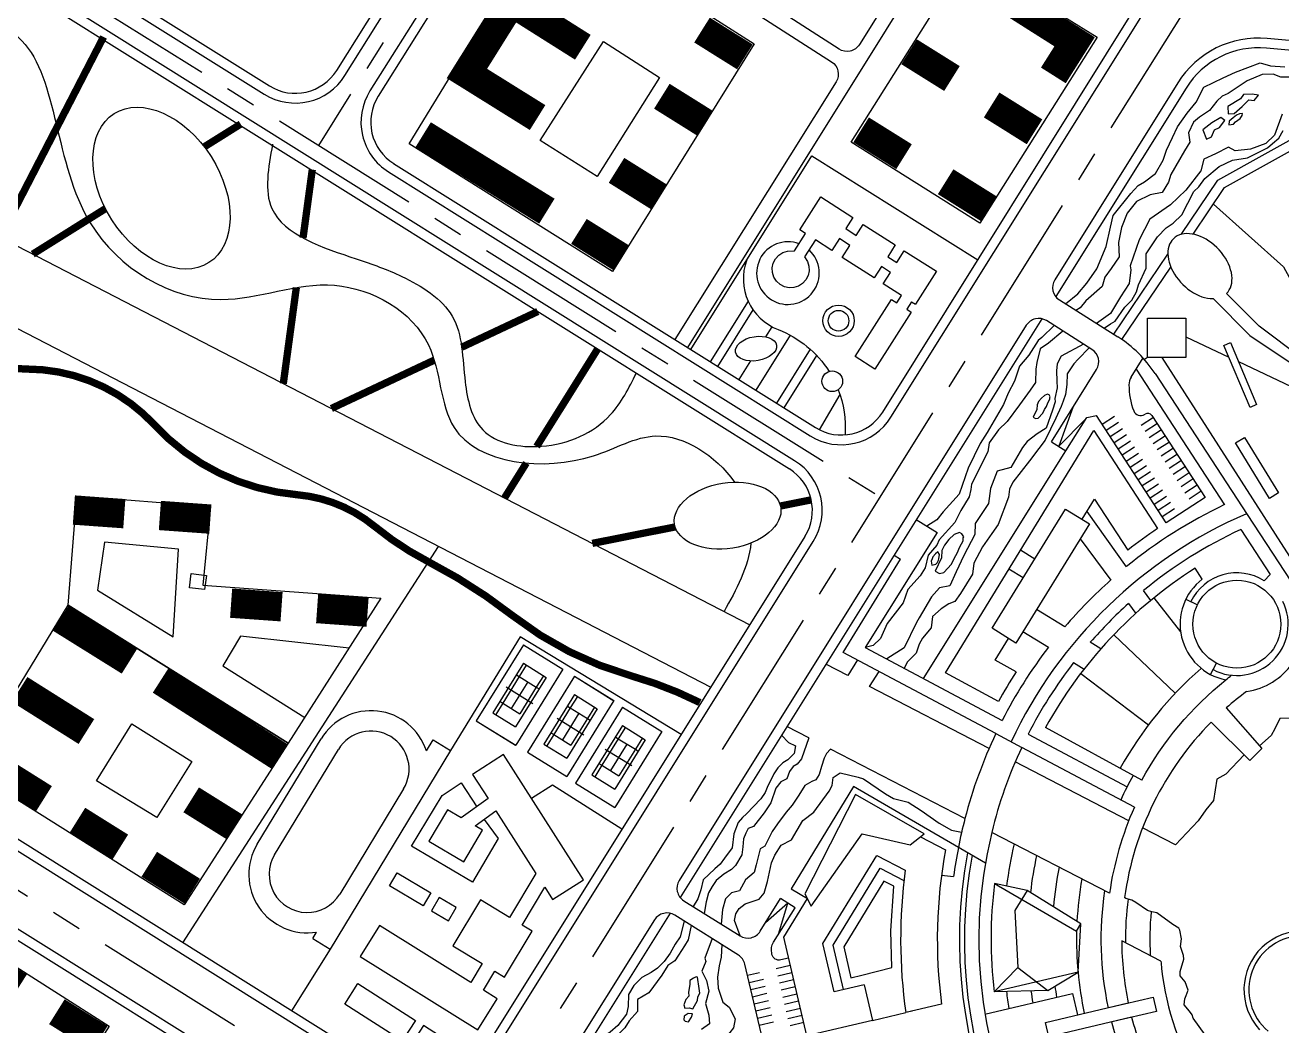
# Model space of a CAD drawing. Extents: x 30752 to 65014, y 26327 to 78956.
# Drawn here: x 31893 to 32407, y 28177 to 28587 of the extents above; entities that cross this region are included whole.
import ezdxf

# ---------------------------------------------------------------- set-up
doc = ezdxf.new("R2010")
doc.units = 0
doc.header["$MEASUREMENT"] = 0
doc.linetypes.add('CENTER', pattern=[2, 1.25, -0.25, 0.25, -0.25])
doc.linetypes.add('CONTINOUS', pattern=[0])
doc.layers.get('0').update_dxf_attribs({"color": 12, "linetype": 'CONTINUOUS'})
doc.layers.add('G-建筑', color=13, linetype='CONTINUOUS', true_color=0xe44444)
for name, color, linetype in [('G-绿化', 74, 'CONTINUOUS'), ('GH-中心线', 254, 'CENTER'), ('GH-道路红线', 1, 'CONTINOUS'), ('GH_水系', 152, 'CONTINUOUS'), ('jianzhu--pl', 1, 'CONTINUOUS'), ('中心区建筑', 32, 'CONTINUOUS'), ('图层1', 41, 'CONTINUOUS'), ('支路', 34, 'CONTINUOUS')]:
    doc.layers.add(name, color=color, linetype=linetype)
doc.styles.add('DIM_FONT', font='txt', dxfattribs={"width": 0.8})

msp = doc.modelspace()

# ---------------------------------------------------------------- linework, layer by layer
msp.add_lwpolyline([(31968.07, 28378.39), (31968.96, 28390.36)])
for points in [[(31960.96, 28362.28), (31967.15, 28361.52), (31966.43, 28355.67), (31960.24, 28356.43)], [(32085.7, 28265.14), (32102.03, 28239.58), (32091.27, 28221.53), (32079.31, 28228.73), (32068, 28209.93), (32080.03, 28202.69), (32075.43, 28194.97), (32038, 28218.29), (32030.06, 28205.56), (32078.22, 28175.55), (32086.15, 28188.28), (32080.52, 28191.79), (32085.17, 28199.6), (32089.24, 28197.15), (32100.54, 28215.96), (32096.41, 28218.44), (32105.64, 28233.92), (32108.88, 28228.85), (32121.52, 28236.92), (32088.79, 28288.17), (32076.15, 28280.1), (32082.47, 28270.2), (32071.51, 28262.31), (32065.83, 28265.64), (32058.24, 28252.71), (32072.51, 28244.33), (32080.11, 28257.27), (32077.17, 28258.99)]]:
    msp.add_lwpolyline(points, close=True)
at = {"layer": 'G-建筑'}
for p, q in [((32269.7, 28321.67), (32330.39, 28420.84)), ((32330.39, 28420.84), (32356.54, 28380.66)), ((32374.82, 28359.96), (32371.92, 28364.42)), ((32350.03, 28277.77), (32310.67, 28299.28)), ((32232.91, 28271.87), (32212.17, 28231.28)), ((32260.97, 28255.78), (32232.91, 28271.87)), ((32214.75, 28226.22), (32235.59, 28255.71)), ((32235.59, 28255.71), (32255.19, 28251.29)), ((32255.19, 28251.29), (32260.97, 28255.78)), ((32219.49, 28210.89), (32241.54, 28246.92)), ((32241.54, 28246.92), (32253.21, 28240.89)), ((32223.76, 28210.21), (32243.01, 28241.66)), ((32243.01, 28241.66), (32252.7, 28236.65)), ((32303.13, 28232.6), (32289.81, 28235.42)), ((32203.48, 28213.47), (32213.18, 28229.31)), ((32212.17, 28231.28), (32214.75, 28226.22)), ((32303.13, 28232.6), (32298.07, 28224.36)), ((32325.05, 28219), (32303.13, 28232.6)), ((32298.07, 28224.36), (32299.37, 28201.03)), ((32323.39, 28215.92), (32325.05, 28219)), ((32323.96, 28199.2), (32325.05, 28219)), ((32212.95, 28173.13), (32203.48, 28213.47)), ((32224.13, 28191.16), (32219.49, 28210.89)), ((32228.02, 28192.08), (32223.76, 28210.21)), ((32299.37, 28201.03), (32289.63, 28191.13)), ((32323.96, 28199.2), (32289.63, 28191.13)), ((32299.37, 28201.03), (32311.6, 28191.73)), ((32311.6, 28191.73), (32323.96, 28199.2)), ((32236.37, 28194.04), (32224.13, 28191.16)), ((32236.37, 28194.04), (32239.8, 28179.44)), ((32311.6, 28191.73), (32289.63, 28191.13)), ((32268.09, 28186.08), (32253.42, 28182.63)), ((32256.12, 28183.27), (32253.42, 28182.63)), ((32239.8, 28179.44), (32212.95, 28173.13))]:
    msp.add_line(p, q, dxfattribs=at)
for points in [[(32352.34, 28466.7), (32368.13, 28466.7), (32368.13, 28450.66), (32352.34, 28450.66)], [(32383.64, 28455.61), (32386.32, 28456.74), (32397.05, 28431.35), (32394.37, 28430.22)], [(32388.4, 28415.68), (32392.12, 28417.96), (32406.01, 28395.28), (32402.29, 28393)], [(32318.86, 28388.63), (32328.63, 28382.6), (32298.52, 28333.81), (32288.75, 28339.84)]]:
    msp.add_lwpolyline(points, close=True, dxfattribs=at)
for points in [[(32325.65, 28384.44), (32330.76, 28392.71), (32344.29, 28371.85)], [(32306.23, 28368.16), (32300.35, 28371.76)], [(32301.5, 28360.49), (32295.65, 28364.07)], [(32354.98, 28352.25), (32365.97, 28338.38)], [(32368.14, 28351.81), (32372.85, 28349.49)], [(32338.6, 28337.21), (32363.76, 28313.28)], [(32290.11, 28326.84), (32295.54, 28335.64)], [(32298.65, 28322.03), (32290.11, 28326.84)], [(32291.36, 28309.84), (32269.7, 28321.67)], [(32325.06, 28321.4), (32352.84, 28300.41)], [(32378.22, 28320.94), (32380.65, 28325.59)], [(32259.41, 28254.57), (32269.72, 28249.24)], [(32289.81, 28235.42), (32323.39, 28215.92)]]:
    msp.add_lwpolyline(points, dxfattribs=at)
for points in [[(32374.42, 28323.43, 0.089016), (32341.26, 28282.57, 0.088187)], [(32350.03, 28277.77, -0.097133), (32384.42, 28318.75, -0.097133)]]:
    msp.add_lwpolyline(points, format="xyb", dxfattribs=at)
msp.add_circle((32389, 28341.54), 18, dxfattribs=at)
for centre, radius, start, end in [((32468.19, 28212.52), 201.84, 123.5832, 127.8685), ((32468.19, 28212.52), 179.84, 122.3629, 151.1516), ((32389, 28341.54), 23.24, 127.5906, 258.633), ((32468.19, 28212.52), 201.84, 147.1382, 151.1724), ((32468.19, 28212.52), 201.84, 169.5154, 187.5265), ((32468.19, 28212.52), 216.84, 172.4815, 187.921), ((32468.19, 28212.52), 179.84, 172.6832, 186.828), ((32468.19, 28212.52), 144.84, 178.6521, 185.2761), ((32415.94, 28191.98), 22.05, 308.7569, 230.2926)]:
    msp.add_arc(centre, radius, start, end, dxfattribs=at)
at = {"layer": 'G-绿化'}
for p, q in [((32345.71, 28442.65), (32350.59, 28450.44)), ((32313.07, 28416.19), (32331.54, 28445.71)), ((32347.76, 28445.93), (32383.97, 28390.43)), ((32355.48, 28444.11), (32393.15, 28386.38)), ((32319, 28412.47), (32327.55, 28426.14)), ((32360.01, 28382.96), (32331.54, 28426.86)), ((32351.19, 28427.35), (32351.43, 28427.5)), ((32354.19, 28426.92), (32376.05, 28393.41)), ((32260.72, 28319.3), (32319, 28412.47)), ((32343.79, 28365.06), (32327.65, 28387.63)), ((32393.15, 28386.38), (32442.01, 28311.79)), ((32390.59, 28380.28), (32402.57, 28361.92)), ((32227.81, 28330), (32251.3, 28368.13)), ((32353.7, 28351.2), (32350.78, 28355.28)), ((32096.91, 28333.07), (32077.63, 28301.99)), ((32096.91, 28333.07), (32113.03, 28323.07)), ((32096.91, 28333.07), (32113.03, 28323.07)), ((32236.82, 28332), (32292.95, 28302.17)), ((32290.3, 28296.78), (32227.81, 28330)), ((32096.94, 28325.52), (32084.41, 28305.32)), ((32096.94, 28325.52), (32084.41, 28305.32)), ((32113.03, 28323.07), (32093.76, 28291.99)), ((32094.05, 28320.86), (32095.21, 28320.14)), ((32094.05, 28320.86), (32095.21, 28320.14)), ((32098.1, 28324.8), (32095.21, 28320.14)), ((32098.1, 28324.8), (32095.21, 28320.14)), ((32096.94, 28325.52), (32106.26, 28319.74)), ((32096.94, 28325.52), (32106.26, 28319.74)), ((32095.21, 28320.14), (32088.46, 28309.26)), ((32095.21, 28320.14), (32088.46, 28309.26)), ((32089.88, 28315.91), (32100.79, 28309.15)), ((32089.88, 28315.91), (32100.79, 28309.15)), ((32098.71, 28317.97), (32091.96, 28307.09)), ((32098.71, 28317.97), (32091.96, 28307.09)), ((32106.26, 28319.74), (32093.73, 28299.54)), ((32106.26, 28319.74), (32093.73, 28299.54)), ((32095.21, 28320.14), (32102.21, 28315.8)), ((32095.21, 28320.14), (32102.2, 28315.8)), ((32102.21, 28315.8), (32095.46, 28304.92)), ((32102.2, 28315.8), (32095.46, 28304.92)), ((32117.82, 28320.24), (32098.54, 28289.17)), ((32105.1, 28320.46), (32102.2, 28315.8)), ((32102.2, 28315.8), (32103.37, 28315.08)), ((32105.1, 28320.46), (32102.21, 28315.8)), ((32102.21, 28315.8), (32103.37, 28315.08)), ((32117.82, 28320.24), (32133.94, 28310.25)), ((32117.82, 28320.24), (32133.94, 28310.24)), ((32117.84, 28312.7), (32105.31, 28292.5)), ((32117.85, 28312.7), (32105.32, 28292.5)), ((32119.01, 28311.98), (32116.12, 28307.31)), ((32119.01, 28311.97), (32116.12, 28307.31)), ((32117.84, 28312.7), (32127.17, 28306.91)), ((32117.85, 28312.7), (32127.17, 28306.91)), ((32088.46, 28309.26), (32085.57, 28304.6)), ((32088.46, 28309.26), (32085.57, 28304.6)), ((32087.3, 28309.98), (32088.46, 28309.26)), ((32087.3, 28309.98), (32088.46, 28309.26)), ((32088.46, 28309.26), (32095.46, 28304.92)), ((32088.46, 28309.26), (32095.46, 28304.92)), ((32116.12, 28307.31), (32109.37, 28296.44)), ((32116.12, 28307.31), (32109.37, 28296.44)), ((32127.17, 28306.91), (32114.64, 28286.72)), ((32127.17, 28306.91), (32114.64, 28286.72)), ((32133.94, 28310.25), (32114.66, 28279.17)), ((32114.95, 28308.04), (32116.12, 28307.31)), ((32114.95, 28308.04), (32116.12, 28307.31)), ((32116.12, 28307.31), (32123.11, 28302.98)), ((32116.12, 28307.31), (32123.11, 28302.98)), ((32137.47, 28307.61), (32118.2, 28276.54)), ((32126, 28307.64), (32123.11, 28302.98)), ((32126, 28307.64), (32123.11, 28302.98)), ((32137.47, 28307.61), (32153.6, 28297.61)), ((32137.48, 28307.61), (32153.6, 28297.61)), ((32077.63, 28301.99), (32093.75, 28291.99)), ((32077.64, 28301.99), (32093.76, 28291.99)), ((32084.41, 28305.32), (32093.73, 28299.54)), ((32084.41, 28305.32), (32093.73, 28299.54)), ((32110.79, 28303.09), (32121.7, 28296.32)), ((32110.79, 28303.09), (32121.69, 28296.32)), ((32119.62, 28305.15), (32112.87, 28294.27)), ((32119.61, 28305.14), (32112.87, 28294.27)), ((32123.11, 28302.98), (32116.36, 28292.1)), ((32123.11, 28302.98), (32116.37, 28292.1)), ((32123.11, 28302.98), (32124.28, 28302.25)), ((32123.11, 28302.98), (32124.27, 28302.25)), ((32109.37, 28296.44), (32106.48, 28291.78)), ((32109.37, 28296.44), (32106.48, 28291.78)), ((32108.21, 28297.16), (32109.37, 28296.44)), ((32108.21, 28297.16), (32109.37, 28296.44)), ((32109.37, 28296.44), (32116.37, 28292.1)), ((32109.37, 28296.44), (32116.36, 28292.1)), ((32137.5, 28300.07), (32124.97, 28279.87)), ((32137.5, 28300.07), (32124.97, 28279.87)), ((32153.6, 28297.61), (32134.32, 28266.54)), ((32134.61, 28295.41), (32135.77, 28294.68)), ((32134.61, 28295.4), (32135.77, 28294.68)), ((32138.67, 28299.34), (32135.77, 28294.68)), ((32138.66, 28299.34), (32135.77, 28294.68)), ((32137.5, 28300.07), (32146.82, 28294.28)), ((32137.5, 28300.07), (32146.82, 28294.28)), ((32303.55, 28296.54), (32344.04, 28275.02)), ((31987.98, 28251.55), (32014.11, 28294.64)), ((31995.09, 28247.24), (32021.22, 28290.33)), ((32057.24, 28289.72), (32059.96, 28294.21)), ((32059.96, 28294.21), (32067.11, 28289.87)), ((32105.31, 28292.5), (32114.64, 28286.72)), ((32105.32, 28292.5), (32114.64, 28286.72)), ((32135.77, 28294.68), (32129.03, 28283.81)), ((32135.77, 28294.68), (32129.03, 28283.81)), ((32130.44, 28290.46), (32141.35, 28283.69)), ((32130.44, 28290.46), (32141.35, 28283.69)), ((32139.27, 28292.51), (32132.52, 28281.64)), ((32139.27, 28292.51), (32132.52, 28281.64)), ((32146.82, 28294.28), (32134.29, 28274.08)), ((32146.82, 28294.28), (32134.29, 28274.08)), ((32135.77, 28294.68), (32142.77, 28290.34)), ((32135.77, 28294.68), (32142.77, 28290.34)), ((32142.77, 28290.34), (32136.02, 28279.47)), ((32142.77, 28290.34), (32136.02, 28279.47)), ((32145.66, 28295.01), (32142.77, 28290.34)), ((32145.66, 28295.01), (32142.77, 28290.34)), ((32142.77, 28290.34), (32143.93, 28289.62)), ((32142.77, 28290.34), (32143.93, 28289.62)), ((32067.11, 28289.87), (32017.82, 28208.61)), ((32098.54, 28289.17), (32114.66, 28279.17)), ((32098.54, 28289.17), (32114.66, 28279.17)), ((32124.97, 28279.87), (32134.29, 28274.08)), ((32124.97, 28279.87), (32134.29, 28274.08)), ((32129.03, 28283.81), (32126.13, 28279.14)), ((32129.03, 28283.81), (32126.14, 28279.14)), ((32127.86, 28284.53), (32129.03, 28283.81)), ((32127.86, 28284.53), (32129.03, 28283.81)), ((32129.03, 28283.81), (32136.02, 28279.47)), ((32129.03, 28283.81), (32136.02, 28279.47)), ((32118.2, 28276.54), (32134.32, 28266.54)), ((32118.2, 28276.54), (32134.32, 28266.54)), ((32047.86, 28274.17), (32021.73, 28231.09)), ((32268.09, 28238.92), (32273.04, 28238.27)), ((32010.67, 28212.95), (32012.28, 28215.59)), ((32357.87, 28203.7), (32341.84, 28211.98)), ((32188.65, 28197.9), (32193.52, 28199.04)), ((32285.88, 28182.04), (32321.66, 28190.44)), ((32321.66, 28190.44), (32323.72, 28181.68)), ((32206.1, 28177.3), (32211.66, 28178.65))]:
    msp.add_line(p, q, dxfattribs=at)
for points in [[(32107.73, 28632.35), (32191.36, 28578.9), (32133.39, 28485.88), (32050.21, 28538.04)], [(32278.81, 28614.62), (32331.83, 28581.66), (32283.79, 28505.56), (32231.07, 28538.71)], [(32129.74, 28579.88), (32152.68, 28565.14), (32127.08, 28524.7), (32103.84, 28539.47)], [(31910.6, 28349.3), (31914.16, 28394.07), (31968.88, 28389.65), (31965.75, 28357.47), (32038.59, 28352.16), (32000.69, 28292.92)], [(31910.6, 28349.3), (32000.69, 28292.92), (31958.1, 28226.73), (31869.69, 28282.25)], [(31936.63, 28300.74), (31961.15, 28285.3), (31946.83, 28262.47), (31922.1, 28277.5)], [(32045.24, 28239.81), (32059.04, 28231.69), (32055.88, 28226.31), (32042.07, 28234.43)], [(32248.54, 28234.3), (32244.48, 28236.4), (32228.03, 28209.52), (32231, 28196.89), (32235.41, 28197.92), (32247.75, 28201.14), (32247.38, 28216.12)], [(32069.4, 28225.61), (32062.49, 28229.67), (32059.33, 28224.28), (32066.23, 28220.22)], [(31860.45, 28219.6), (31927.4, 28177.12), (31883.42, 28108.08), (31801.83, 28159.89), (31833.97, 28211.17)], [(32029.2, 28194.47), (32052.69, 28179.38), (32047.33, 28171.04), (32023.84, 28186.14)], [(32050.62, 28168.93), (32057.2, 28164.7), (32062.62, 28173.13), (32056.04, 28177.36)]]:
    msp.add_lwpolyline(points, close=True, dxfattribs=at)
for points in [[(32569.7, 28342.31), (32695.99, 28489.24, 0.458678), (32694.63, 28498.23), (32597.91, 28558.95, 0.117879), (32580.73, 28564.76), (32401.42, 28581.17, 0.28299), (32364.8, 28563.01), (32314.42, 28482.47, 0.413071), (32316.31, 28474.21), (32340.29, 28459.08)], [(32188.36, 28490.55, 0.411079), (32201.19, 28462.06, -0.161287), (32222.05, 28444.94, -0.161287)], [(32329.65, 28453.97), (32311.04, 28465.71, 0.415357), (32302.76, 28463.81), (32160.69, 28236.68, 0.414214), (32162.59, 28228.41), (32185.59, 28214.02, 0.414214), (32193.86, 28215.93), (32202.2, 28229.26)], [(32538.32, 28317.6), (32511.43, 28285.93, 0.16719), (32457.12, 28297), (32358.36, 28450.66)], [(32225.81, 28437.47, -0.110084), (32228.59, 28419)], [(32384.42, 28318.75, -0.00552), (32386.83, 28320.65)], [(32392.98, 28314.03, 0.021278), (32384.62, 28307.27), (32399.21, 28290.73), (32394.29, 28285.78), (32378.46, 28301.47)], [(32378.46, 28301.47, 0.162577), (32343.02, 28229.7, 0.162577)], [(32347.02, 28266.64, 0.069337), (32336.84, 28231.45, 0.069337)], [(32195.43, 28169.02), (32187.57, 28202.47, 0.197831), (32184.92, 28206.19), (32158.88, 28222.48, 0.414214), (32150.61, 28220.57), (32110.66, 28156.7, 0.414214), (32123.04, 28102.95), (32234.01, 28033.55, 0.414214), (32242.28, 28035.45), (32257.12, 28059.19)], [(32205.49, 28204.93), (32202.29, 28204.18, -0.414214), (32198.68, 28206.41), (32198.57, 28206.9, -0.199995), (32199.32, 28211.45), (32208.14, 28225.55)], [(32341.84, 28211.98, 0.050704), (32344.54, 28186.56)], [(32345.91, 28180.72, 0.024636), (32349.63, 28168.85)]]:
    msp.add_lwpolyline(points, format="xyb", dxfattribs=at)
for points in [[(32318.89, 28472.58), (32323.87, 28476.72), (32327.51, 28481), (32331.67, 28486.91), (32335.43, 28496.11), (32337.22, 28503.9), (32338.33, 28508.76), (32345.59, 28517.76), (32348.59, 28521.02), (32351.19, 28522.57), (32355.68, 28525.94), (32358.84, 28531.41), (32360.23, 28535.52), (32362.61, 28540.61), (32364.67, 28545.03), (32368.66, 28550.59), (32372.26, 28555.07), (32375.49, 28561.21), (32383.35, 28565.1), (32388.41, 28567.39), (32398.57, 28571.23), (32402.76, 28569.96), (32408.62, 28569.51)], [(32334.69, 28462.61), (32337.27, 28464.36), (32339.15, 28465.47), (32343.1, 28471.17), (32346, 28474.16), (32347.86, 28477.52), (32348.65, 28480.41), (32351.84, 28487.14), (32351.91, 28493.05), (32356.43, 28500.07), (32360.02, 28503.72), (32362.94, 28505.57), (32366.41, 28509.04), (32371.33, 28518.54), (32373.44, 28520.49), (32375.83, 28523.83), (32381.73, 28528.83), (32387.19, 28531.43), (32393.39, 28532.33), (32401.51, 28536.4), (32403.62, 28538.21), (32406.16, 28540.43), (32407.88, 28543.52)], [(32366.2, 28501.01), (32381.17, 28523.16), (32419.93, 28544.74), (32463.42, 28540.39)], [(32371.08, 28501.09), (32383.95, 28520.13), (32420.78, 28540.64), (32464.62, 28536.25)], [(32379.36, 28513.34), (32408.06, 28487.74), (32422.49, 28461.39), (32437.56, 28451.36), (32456.39, 28487.11), (32451.37, 28509.69), (32432.33, 28539.48)], [(32437.88, 28538.93), (32474.11, 28491), (32456.49, 28456.87), (32441.06, 28433.75), (32415.72, 28450.26), (32398.09, 28463.47), (32384.72, 28476.8)], [(32165.49, 28453.85), (32214.93, 28533.17), (32282.96, 28490.62)], [(32338.64, 28460.22), (32360.74, 28492.93)], [(32341.96, 28457.98), (32361.97, 28487.6)], [(32188.92, 28473.67), (32173.43, 28448.89)], [(32190.89, 28470.17), (32176.41, 28447.02)], [(32379.24, 28474.72), (32394.26, 28459.59), (32442.07, 28427.74), (32455.72, 28406.52), (32458.76, 28388.32), (32459.44, 28375.65)], [(32206.15, 28459.78), (32192.05, 28437.24)], [(32198.61, 28463.25), (32196.02, 28459.12)], [(32314.18, 28463.73), (32309.19, 28458.87), (32307.64, 28457.54), (32303.82, 28451.6), (32299.97, 28447.07), (32297.9, 28440.94), (32295.43, 28436), (32293.44, 28431.45), (32286.72, 28419.91), (32283.86, 28415.45), (32278.97, 28405.3), (32275.24, 28394.79), (32268.73, 28387.55), (32266.17, 28384.29), (32262.01, 28381.69)], [(32328.59, 28454.63), (32324.04, 28449.96), (32322.18, 28448.06), (32319.55, 28443.96), (32319.41, 28439.54), (32318.88, 28435.51), (32317.91, 28432.79), (32317.04, 28430.64), (32314.87, 28425.86), (32310.45, 28416.77), (32307.89, 28413.4), (32304.04, 28408.4), (32297.24, 28399.64), (32295.91, 28396.76), (32295.46, 28393.45), (32291.25, 28382.29), (32288.67, 28378.68), (32284.92, 28373.23), (32281.27, 28366.56), (32280.78, 28361.99), (32275.8, 28354.05), (32273.51, 28350.88), (32271.07, 28349.88), (32267.92, 28347.79), (32264.36, 28344.66), (32263.81, 28339.99), (32260.36, 28335.82), (32258.87, 28333.3), (32257.7, 28329.67), (32254.15, 28326.16), (32252.76, 28323.53)], [(32368.13, 28459.07), (32385.66, 28450.83)], [(32214.31, 28454.07), (32200.48, 28431.97)], [(32216.95, 28451.5), (32203.54, 28430.06)], [(32352.34, 28450.66), (32351.11, 28449.86)], [(32189.83, 28449.22), (32185.07, 28441.61)], [(32389.6, 28448.97), (32411.2, 28438.82), (32435.67, 28415.61), (32438.67, 28392.09)], [(32226.51, 28435.52), (32218.03, 28421.09)], [(32321.81, 28430.16), (32316.04, 28414.33), (32327.07, 28425.37)], [(32327.55, 28426.14), (32331.54, 28426.86)], [(32338.93, 28426.5), (32333.89, 28423.24)], [(32340.56, 28423.98), (32335.52, 28420.72)], [(32354.83, 28426.13), (32349.8, 28422.87)], [(32342.19, 28421.47), (32337.16, 28418.2)], [(32343.82, 28418.95), (32338.79, 28415.68)], [(32356.46, 28423.61), (32351.43, 28420.35)], [(32358.1, 28421.1), (32353.06, 28417.83)], [(32359.73, 28418.58), (32354.69, 28415.31)], [(32313.07, 28416.19), (32319, 28412.47)], [(32345.46, 28416.43), (32340.42, 28413.17)], [(32347.09, 28413.92), (32342.05, 28410.65)], [(32361.36, 28416.06), (32356.33, 28412.8)], [(32362.99, 28413.55), (32357.96, 28410.28)], [(32348.72, 28411.4), (32343.69, 28408.13)], [(32350.35, 28408.88), (32345.32, 28405.62)], [(32364.63, 28411.03), (32359.59, 28407.76)], [(32366.26, 28408.51), (32361.22, 28405.25)], [(32351.99, 28406.36), (32346.95, 28403.1)], [(32353.62, 28403.85), (32348.58, 28400.58)], [(32367.89, 28406), (32362.86, 28402.73)], [(32369.52, 28403.48), (32364.49, 28400.21)], [(32355.25, 28401.33), (32350.22, 28398.07)], [(32356.88, 28398.81), (32351.85, 28395.55)], [(32371.16, 28400.96), (32366.12, 28397.7)], [(32372.79, 28398.44), (32367.75, 28395.18)], [(32358.52, 28396.3), (32353.48, 28393.03)], [(32360.15, 28393.78), (32355.11, 28390.52)], [(32374.42, 28395.93), (32369.39, 28392.66)], [(32376.05, 28393.41), (32371.02, 28390.15)], [(32361.78, 28391.26), (32356.75, 28388)], [(32363.41, 28388.75), (32358.38, 28385.48)], [(32371.02, 28390.15), (32360.01, 28382.96)], [(32257.77, 28384.34), (32266.24, 28379.04)], [(32260.31, 28382.75), (32260.32, 28382.77)], [(32266.24, 28379.04), (32236.82, 28332)], [(31925.48, 28375.1), (31922.63, 28355.48), (31953.61, 28336.33), (31955.67, 28372.26), (31925.48, 28375.1)], [(31957.52, 28211.2), (32062.23, 28373.33)], [(32324.84, 28376.47), (32337.39, 28359.61)], [(32248.64, 28369.76), (32251.3, 28368.13)], [(32400.16, 28359.32), (32402.57, 28361.92)], [(32318.6, 28340.46), (32307, 28347.56)], [(32344.58, 28349.94), (32347.58, 28345.91)], [(31981.15, 28336.57), (31973.92, 28324.45), (32007.38, 28303.38)], [(32025.56, 28331.79), (31981.15, 28336.57)], [(32161.46, 28296.37), (32095.65, 28336.3), (32067.11, 28289.87)], [(32301.42, 28338.51), (32311.86, 28332.12)], [(32333.3, 28331.46), (32328.97, 28334.11)], [(32322.15, 28325.83), (32326.45, 28323.2)], [(32202.6, 28296.15), (32205.43, 28293.14), (32208.31, 28291.76), (32207.71, 28288.62), (32205.11, 28286.05), (32203.1, 28284.76), (32201.1, 28282.75), (32199.5, 28280.25), (32196.68, 28274.77), (32195.84, 28272.72), (32194.13, 28270.05), (32188.3, 28263.92), (32186.62, 28262.41), (32184.9, 28260.46), (32183.06, 28255.76), (32182.44, 28250.04), (32179.22, 28245.75), (32177.45, 28243.36), (32175.28, 28241.46), (32170.52, 28236.99), (32169.55, 28232.91), (32168.35, 28229.21), (32166.37, 28226.05)], [(32290.3, 28296.78), (32300.91, 28291.15)], [(32347.02, 28266.64), (32300.91, 28291.15)], [(32185.59, 28214.02), (32183.34, 28220.28), (32183.34, 28220.28), (32183.9, 28222.98), (32185.29, 28225.15), (32187.73, 28227.11), (32193.46, 28229.07), (32195.51, 28231.52), (32196.91, 28236.27), (32198.53, 28243.93), (32199.85, 28247.08), (32202.42, 28251.08), (32206.67, 28253.29), (32211.26, 28261.16), (32215.81, 28264.59), (32222.09, 28273.26), (32223.32, 28275.53), (32223.75, 28278.78), (32226.63, 28280.69), (32234.02, 28279), (32236.18, 28278.32), (32245.13, 28272.1), (32248.41, 28270.23), (32254.48, 28268.68), (32259.81, 28265.26), (32267.1, 28260.1), (32272.14, 28257.33), (32276.3, 28256.38)], [(32086.56, 28253.89), (32076.13, 28235.98), (32051.1, 28250.74), (32063.63, 28271.39), (32071.43, 28276.63), (32077.82, 28266.85)], [(32137.26, 28257.69), (32108.82, 28275.71), (32100.25, 28270.23)], [(32286.02, 28243.81), (32232.03, 28275.18), (32206.54, 28233.32), (32213.16, 28229.27)], [(32080.85, 28261.65), (32086.56, 28253.89)], [(32208.14, 28225.55), (32202.2, 28229.26)], [(32201.39, 28214.76), (32205.17, 28227.4), (32196.04, 28219.41)], [(32162.75, 28220.05), (32161.05, 28213.67), (32159.06, 28210.58), (32156.94, 28206.99), (32154.56, 28203.58), (32151.81, 28200.78), (32149.18, 28199.05), (32145.35, 28196.95), (32142.12, 28193.7), (32139.92, 28189.98), (32139.82, 28185.09), (32139.12, 28181.93), (32135.51, 28177.38), (32132.38, 28174.59), (32128.93, 28172.14), (32126.84, 28169.08), (32125.6, 28165.08), (32123.17, 28159.84), (32120.4, 28156.15), (32117.79, 28151.69), (32116.05, 28148.14), (32116.46, 28144), (32117.35, 28140.25)], [(32010.67, 28212.95), (32017.82, 28208.61)], [(32017.82, 28208.61), (32002.03, 28183.36)], [(32178.09, 28210.46), (32177.83, 28205.34), (32177.04, 28201.79), (32176.37, 28197.1), (32176.7, 28192.62), (32178.59, 28186.93), (32181.12, 28184.87), (32183.6, 28180.08), (32182.96, 28176.44), (32178.38, 28170.63), (32173.43, 28168.26), (32167.88, 28166.92), (32160.96, 28166.46), (32156.37, 28163.65), (32149.69, 28162.08), (32146.19, 28160.59), (32141.15, 28158.06), (32138.71, 28154.32), (32136.15, 28151.03), (32135.06, 28146.78), (32135.61, 28143.44), (32136.93, 28137.82)], [(32200.33, 28200.64), (32206.17, 28202.01)], [(32201.02, 28197.72), (32206.86, 28199.09)], [(32189.34, 28194.98), (32195.18, 28196.35)], [(32190.02, 28192.05), (32195.86, 28193.43)], [(32201.7, 28194.8), (32207.54, 28196.17)], [(32202.39, 28191.88), (32208.23, 28193.25)], [(32190.71, 28189.13), (32196.55, 28190.51)], [(32191.39, 28186.21), (32197.23, 28187.59)], [(32203.07, 28188.96), (32208.92, 28190.33)], [(32203.76, 28186.04), (32209.6, 28187.41)], [(32337.1, 28184.82), (32354.68, 28188.95), (32356.05, 28183.1)], [(32192.08, 28183.29), (32197.92, 28184.66)], [(32204.45, 28183.12), (32210.29, 28184.49)], [(32239.8, 28179.44), (32253.42, 28182.63)], [(32345.91, 28180.72), (32311.99, 28172.76), (32310.62, 28178.6), (32344.54, 28186.56)], [(32356.05, 28183.1), (32338.47, 28178.98)], [(32192.76, 28180.37), (32198.61, 28181.74)], [(32193.45, 28177.45), (32199.29, 28178.82)], [(32205.13, 28180.19), (32210.97, 28181.57)]]:
    msp.add_lwpolyline(points, dxfattribs=at)
for centre, radius in [((32225.92, 28465.67), 6.44), ((32225.92, 28465.67), 4.23), ((32223.35, 28440.91), 4.23)]:
    msp.add_circle(centre, radius, dxfattribs=at)
for centre, radius, start, end in [((32205.22, 28485.16), 12.82, 69.1696, 47.5861), ((32313.61, 28416.79), 50, 33.1206, 57.7511), ((32326.45, 28448.89), 6, 327.9747, 57.7511), ((32350.8, 28439.47), 6, 147.9747, 179.9486), ((32374.8, 28439.45), 30, 179.9486, 200.7903), ((32349.56, 28429.86), 3, 200.7903, 302.9685), ((32352.52, 28425.82), 2, 33.1206, 122.9685), ((32468.19, 28212.52), 196.84, 115.3312, 129.1971), ((32468.19, 28212.52), 189.76, 113.3649, 154.7504), ((32468.19, 28212.52), 184.84, 114.822, 129.4333), ((32389, 28341.54), 21, 57.8829, 153.7844), ((32468.19, 28212.52), 196.84, 131.6439, 139.4598), ((32468.19, 28212.52), 184.84, 131.9682, 138.8651), ((32389, 28341.54), 21, 242.3866, 26.3678), ((32468.19, 28212.52), 196.84, 142.5793, 152.9044), ((32468.19, 28212.52), 184.84, 142.1911, 152.9625), ((32389, 28341.54), 27.79, 278.2323, 324.8478), ((32034.54, 28282.25), 23.89, 18.2227, 148.7643), ((32034.54, 28282.25), 15.58, 328.7643, 148.7643), ((32468.19, 28212.52), 196.84, 154.6518, 165.4345), ((32468.19, 28212.52), 184.84, 154.8235, 166.2782), ((32470.07, 28211.17), 141.27, 150.9863, 155.568), ((32468.19, 28212.52), 196.84, 165.4345, 172.4815), ((32468.19, 28212.52), 184.84, 166.2782, 251.7238), ((32008.41, 28239.16), 23.89, 148.7643, 279.3059), ((32468.19, 28212.52), 174.84, 167.0724, 172.8156), ((32008.41, 28239.16), 15.58, 148.7643, 328.7643), ((32468.19, 28212.52), 192.76, 169.3784, 239.1189), ((32468.19, 28212.52), 190.76, 169.5917, 239.1189), ((32468.19, 28212.52), 164.84, 167.9664, 173.2934), ((32468.19, 28212.52), 154.84, 168.9804, 175.0415), ((32468.19, 28212.52), 144.84, 170.141, 177.0646), ((32468.19, 28212.52), 134.84, 171.4829, 191.9384), ((32468.19, 28212.52), 124.84, 172.4092, 180.6038), ((32468.19, 28212.52), 114.84, 174.2903, 183.2826), ((32468.19, 28212.52), 110.67, 184.5669, 186.2075), ((32468.19, 28212.52), 144.84, 185.2761, 192.0264), ((32468.19, 28212.52), 110.67, 186.2075, 212.3542), ((32468.19, 28212.52), 154.84, 187.0564, 188.7683), ((32468.19, 28212.52), 174.84, 186.9794, 189.2776), ((32468.19, 28212.52), 164.84, 187.3099, 189.0384), ((32468.19, 28212.52), 134.84, 194.4881, 215.1405)]:
    msp.add_arc(centre, radius, start, end, dxfattribs=at)
for centre, major_axis, ratio in [((31948.76, 28519.93), (-19.39, 30.49), 0.666315), ((32192.16, 28454.26), (8.37, 1.4), 0.582741), ((32180.52, 28385.93), (21.74, 3.42), 0.609459)]:
    msp.add_ellipse(centre, major_axis=major_axis, ratio=ratio, dxfattribs=at)
msp.add_ellipse((32373.87, 28488.02), major_axis=(-10.85, 11.22), ratio=0.65895, start_param=3.141593, end_param=8.873335, dxfattribs=at)
for points, knots in [([(31807.45, 28584.66), (31841.68, 28590.52), (31908.18, 28601.91), (31903.58, 28502.78), (31968.74, 28464.94), (32018.34, 28488.39), (32064.01, 28462.58), (32061.7, 28408.64), (32118.01, 28402.65), (32153.15, 28424.98), (32175.63, 28410.59), (32183.35, 28399.61)], [0, 0, 0, 0, 84.302761, 163.799054, 225.865236, 272.781721, 318.296086, 353.610199, 411.813403, 438.681393, 474.980966, 474.980966, 474.980966, 474.980966]), ([(31994.23, 28537.85), (31992.5, 28528.29), (31988.11, 28504.09), (32023.25, 28492.89), (32048.81, 28484.02), (32072.37, 28469.25), (32071.74, 28443.03), (32077.71, 28416.85), (32107.27, 28411.48), (32132.22, 28422.67), (32140.09, 28438.16), (32143.18, 28444.22)], [0, 0, 0, 0, 26.234067, 66.455477, 86.498194, 112.786711, 140.142532, 161.070682, 185.977205, 217.098647, 237.112844, 237.112844, 237.112844, 237.112844]), ([(32190.08, 28374.71), (32189.51, 28369.79), (32186.47, 28359.88), (32181.55, 28351.19), (32179.04, 28346.74)], [500.172249, 500.172249, 500.172249, 500.172249, 514.85596, 530.220936, 530.220936, 530.220936, 530.220936])]:
    msp.add_open_spline(points, degree=3, knots=knots, dxfattribs=at)
at = {"layer": 'GH-中心线', "ltscale": 50}
msp.add_lwpolyline([(32399.07, 28909.9), (32285.85, 28920.26, 0.28246), (32238.96, 28897.06), (32013.02, 28537.43)], format="xyb", dxfattribs=at)
for points in [[(31827.47, 28653.48), (32242.93, 28393.62)], [(32370.49, 28597.56), (31914.78, 27868.98)], [(31332.26, 28581.65), (32610.2, 27782.32), (32436.18, 27508.22)]]:
    msp.add_lwpolyline(points, dxfattribs=at)
at = {"layer": 'GH-道路红线'}
for p, q in [((32240.77, 28888.67), (32034.09, 28559.69)), ((32244.16, 28886.55), (32037.48, 28557.56)), ((32207.96, 28408.42), (31858.03, 28627.3)), ((31855.91, 28623.91), (32205.83, 28405.03)), ((32244, 28428.34), (32349.02, 28596.23)), ((32247.39, 28426.22), (32352.41, 28594.11)), ((32043.81, 28529.96), (32216.44, 28421.99)), ((32041.69, 28526.57), (32214.32, 28418.6)), ((32212.18, 28377.47), (32084.38, 28173.14)), ((32087.77, 28171.02), (32215.58, 28375.35)), ((31708.11, 28362.49), (32034.02, 28158.63)), ((32036.14, 28162.02), (31710.23, 28365.88))]:
    msp.add_line(p, q, dxfattribs=at)
for points in [[(32280.29, 28926.79), (32362.28, 28919.29, 0.414214), (32388.36, 28941), (32403.46, 29105.99, 0.281182), (32385.53, 29142.47), (32255.62, 29224.95, 0.414136), (32201.8, 29212.93), (31857.21, 28670.46, 0.416255), (31864.75, 28637.25), (31990.82, 28558.39, 0.413638), (32023.87, 28565.97), (32237.14, 28905.45)], [(32280.65, 28930.78), (32362.64, 28923.27, 0.414214), (32384.38, 28941.37), (32399.48, 29106.36, 0.281182), (32383.38, 29139.1), (32253.48, 29221.57, 0.414136), (32205.18, 29210.79), (31860.59, 28668.32, 0.416255), (31866.87, 28640.64), (31992.94, 28561.78, 0.413638), (32020.48, 28568.1), (32233.75, 28907.58)], [(32697.3, 28491.83), (32595.78, 28555.56, 0.117879), (32580.36, 28560.78), (32401.06, 28577.19, 0.28299), (32368.19, 28560.89), (32314.81, 28475.55)], [(32157, 28223.24), (32114.05, 28154.58, 0.414214), (32125.16, 28106.34), (32240.92, 28033.94)]]:
    msp.add_lwpolyline(points, format="xyb", dxfattribs=at)
for points in [[(32041.7, 28507.69), (32041.7, 28507.69)], [(32309.15, 28466.49), (32161.08, 28229.76)]]:
    msp.add_lwpolyline(points, dxfattribs=at)
for points in [[(31691.92, 27793.2), (31659.58, 27933.68, -0.19937), (31666.48, 27974.52), (31735.08, 28083.72), (31826.09, 28228.59, -0.413638), (31859.14, 28236.17), (32019.71, 28135.74, -0.414214), (32032.09, 28082), (31895.95, 27864.35, -0.143419), (31879.57, 27849.78), (31725.57, 27776.89, -0.478934)], [(31695.82, 27794.1), (31663.48, 27934.58, -0.19937), (31669.87, 27972.39), (31738.47, 28081.59), (31829.48, 28226.46, -0.413638), (31857.02, 28232.78), (32017.58, 28132.35, -0.414214), (32028.7, 28084.12), (31892.56, 27866.47, -0.143419), (31877.86, 27853.39), (31723.86, 27780.51, -0.478934)]]:
    msp.add_lwpolyline(points, format="xyb", close=True, dxfattribs=at)
for centre, radius, start, end in [((32054.42, 28546.92), 24, 147.8621, 237.9747), ((32054.42, 28546.92), 20, 147.8621, 237.9747), ((32227.05, 28438.94), 24, 237.9747, 327.9747), ((32227.05, 28438.94), 20, 237.9747, 327.9747), ((32195.23, 28388.08), 24, 327.9747, 57.9747), ((32195.23, 28388.08), 20, 327.9747, 57.9747)]:
    msp.add_arc(centre, radius, start, end, dxfattribs=at)
at = {"layer": 'GH_水系'}
for p, q in [((31785.48, 28550.07), (32189.56, 28341.31)), ((31785.48, 28550.07), (32189.56, 28341.31)), ((31769.33, 28524.65), (32173.6, 28315.79)), ((31769.33, 28524.65), (32173.6, 28315.79)), ((32238.59, 28315.98), (32242.49, 28322.2)), ((32287.54, 28290.69), (32238.59, 28315.98)), ((32277.68, 28262.02), (32222.63, 28290.46)), ((32344.71, 28261.15), (32298.23, 28285.17)), ((32336.84, 28231.45), (32288.63, 28256.36)), ((32363.88, 28251.25), (32350.4, 28258.21))]:
    msp.add_line(p, q, dxfattribs=at)
for points in [[(32411.34, 28565.39), (32406.93, 28565.36), (32403.87, 28566.56), (32399.36, 28566.4), (32393.16, 28563.89), (32385.38, 28558.68), (32382.95, 28557.57), (32380.84, 28555.48), (32377.83, 28551.68), (32373.63, 28549.03), (32371.3, 28546.89), (32369.24, 28542.49), (32369.7, 28538.74), (32367.58, 28535.14), (32362, 28525.44), (32360.93, 28522.37), (32358.37, 28518.14), (32353.54, 28517.19), (32347.89, 28514.5), (32344.08, 28509.73), (32341.75, 28503.77), (32340.59, 28497.74), (32340.87, 28491.85), (32337.51, 28487.08), (32334.9, 28483.49), (32333.81, 28479.68), (32327.2, 28473.85), (32324.89, 28470.97), (32323.09, 28469.93)], [(32407.47, 28550.17), (32404.33, 28541.56), (32400.86, 28538.22), (32394.58, 28535.89), (32388.27, 28535.17), (32385.52, 28536.67), (32380.3, 28533.92), (32375.44, 28531.74), (32374.22, 28526.95), (32368.16, 28519.16), (32361.88, 28513.11), (32353.3, 28507.21), (32348.99, 28498.84), (32345.28, 28488.1), (32345.61, 28486.56), (32344.91, 28480.91), (32341.41, 28475.46), (32337.25, 28468.58), (32331.55, 28464.59)], [(32317.79, 28461.45), (32311.85, 28456.57), (32308.43, 28454.21), (32307.11, 28448.61), (32306.67, 28445.86), (32306.59, 28440.41), (32304.38, 28437.27), (32299.95, 28431.29), (32294.98, 28424.43), (32291.45, 28421.01), (32287.64, 28415.67), (32287.04, 28412.08), (32280.3, 28398.81), (32280.06, 28396.57), (32279.38, 28393.66), (32275.96, 28387.98), (32273.54, 28383.08), (32267.08, 28376.01), (32266.22, 28373.93), (32262.61, 28369.8), (32261.42, 28364.6), (32259.35, 28361.38), (32254.28, 28355.73), (32252.42, 28350.24), (32245.82, 28341.82), (32243.08, 28335.7), (32240.06, 28332.86), (32236.82, 28332)], [(32326.25, 28456.11), (32317.01, 28451.21), (32315.48, 28448.07), (32315.11, 28445.18), (32315.22, 28441), (32315.42, 28438.24), (32314.46, 28433.92), (32314.56, 28432.53), (32313.47, 28429.05), (32310.94, 28421.78), (32307.26, 28419.38), (32303.12, 28416.28), (32301.24, 28413.86), (32296.47, 28405.68), (32290.89, 28404.16), (32288.13, 28397.05), (32287.27, 28390.85), (32281.89, 28382.72), (32281.66, 28378.26), (32280.17, 28375.43), (32277.23, 28369.58), (32274.13, 28362.95), (32271.46, 28357.26), (32267.32, 28356.46), (32263.93, 28352.72), (32258.94, 28344.19), (32257.86, 28342.25), (32252.81, 28331.83), (32245.68, 28327.3)], [(32233.63, 28326.9), (32229.68, 28320.58), (32220.77, 28325.19)], [(32433.05, 28315.2), (32433.48, 28314.53), (32426.34, 28313.84), (32425.71, 28309.6), (32421.12, 28308.6), (32418.6, 28306.5), (32412.94, 28304.56), (32411.28, 28303.07), (32406.57, 28302.89), (32404.57, 28298.78), (32403.05, 28296.04), (32398.25, 28291.81)], [(32213.72, 28295.06), (32204.8, 28299.67)], [(32213.72, 28295.06), (32210.72, 28286.39), (32209.03, 28284.3), (32207.3, 28283.37), (32205.91, 28281.2), (32204.82, 28278.27), (32202.32, 28277.04), (32200.2, 28274.43), (32198.21, 28268.5), (32195.53, 28264.32), (32191.15, 28258.78), (32188.98, 28257.93), (32187.92, 28255.97), (32187.05, 28253.67), (32186.78, 28250.39), (32186.36, 28247.19), (32183.72, 28242.78), (32182.09, 28241.18), (32179.03, 28239.28), (32175.89, 28236.61), (32174.17, 28234.25), (32172.65, 28231.57), (32171.71, 28227.89), (32170.93, 28223.19)], [(32222.63, 28290.46), (32220.99, 28288.58), (32220.01, 28286.7), (32218.95, 28283.26), (32217.99, 28279.99), (32216.64, 28277.89), (32215, 28277.12), (32212.14, 28275.52), (32209.65, 28271.64), (32206.94, 28267.44), (32204.48, 28264.67), (32200.94, 28259.87), (32198.7, 28256.74), (32195.71, 28250.66), (32193.86, 28249.56), (32192.21, 28243.08), (32191.35, 28239.97), (32187.83, 28236.98), (32185.41, 28232.5), (32182.11, 28231.65), (32179.6, 28229.15), (32178.44, 28224.86), (32177.85, 28218.86)], [(32391.96, 28288.09), (32384.43, 28280.11), (32380.83, 28278.13), (32379.41, 28269.39), (32376.27, 28265.59), (32373.15, 28261.09), (32363.88, 28251.25)], [(32375.94, 28173.5), (32371.06, 28180.32), (32370.67, 28181.74), (32369.64, 28183.18), (32367.47, 28185.87), (32367.67, 28188.21), (32368.17, 28189.59), (32369.04, 28191.75), (32367.79, 28195.28), (32365.84, 28197.71), (32365.78, 28199.44), (32367.31, 28204.46), (32367.13, 28206), (32365.85, 28209.68), (32366.28, 28212.78), (32365.67, 28216.29), (32365.18, 28217.13), (32362.81, 28218.67), (32356.18, 28223.49), (32354.15, 28223.88), (32352.43, 28224.34), (32347.69, 28227.66), (32345.93, 28228.61), (32343.5, 28229.26), (32343.02, 28229.7)], [(32165.66, 28218.23), (32164.42, 28212.34), (32162.87, 28209.94), (32160.4, 28206.09), (32158.96, 28203.84), (32156.08, 28201.84), (32153.61, 28197.99), (32148.26, 28190.71), (32143.59, 28188.05), (32143.57, 28183.07), (32140.25, 28179.32), (32138.4, 28176.43), (32136.27, 28174.18), (32133.62, 28171.12), (32130.51, 28167.68), (32129.31, 28163.7), (32123.47, 28153.55), (32120.88, 28150.23), (32121.01, 28142.67), (32121.51, 28138.5), (32122.39, 28136.35), (32123.29, 28134.62)], [(32174.14, 28212.93), (32171.23, 28204.87), (32171.62, 28203.56), (32169.92, 28199.53), (32171.92, 28195.77), (32172.78, 28191.33), (32171.51, 28186.31), (32172.87, 28181.55), (32173.1, 28178.05), (32169.83, 28175.73)]]:
    msp.add_lwpolyline(points, dxfattribs=at)
for points in [[(32395.26, 28558.44), (32391.7, 28558.19), (32390.44, 28556.45), (32385.34, 28553.36), (32385.39, 28550.35), (32387.87, 28550.46), (32391.12, 28553.32), (32393.88, 28556.08), (32396.1, 28555.78), (32397.78, 28557.96)], [(32382.44, 28548.85), (32378.78, 28546.68), (32375.09, 28543.81), (32376.61, 28540), (32378.64, 28540.96), (32379.85, 28543.72), (32381.88, 28544.68), (32384.02, 28547.56)], [(32390.1, 28550.34), (32388.77, 28549.85), (32387.52, 28548.71), (32385.84, 28547.26), (32385.69, 28545.86), (32387.54, 28546.08), (32388.44, 28547.1), (32390.27, 28548.46), (32391.12, 28549.69), (32391.3, 28550.53)], [(32312.12, 28435.32), (32311.53, 28435.62), (32310.21, 28435.14), (32308.96, 28433.95), (32307.82, 28432.58), (32307.23, 28431.21), (32307.11, 28429.42), (32305.6, 28426.18), (32306.62, 28425.62), (32307.69, 28425.87), (32309.56, 28427.92), (32310.27, 28429.42), (32310.99, 28430.55), (32311.65, 28432.16), (32312.42, 28433.65), (32312.42, 28434.31), (32312.6, 28434.61)], [(32276.41, 28378.49), (32275.42, 28378.98), (32273.23, 28378.19), (32271.14, 28376.2), (32269.25, 28373.91), (32268.25, 28371.62), (32268.05, 28368.64), (32265.54, 28363.25), (32267.24, 28362.31), (32269.03, 28362.74), (32272.13, 28366.15), (32273.33, 28368.64), (32274.52, 28370.53), (32275.62, 28373.22), (32276.91, 28375.7), (32276.91, 28376.8), (32277.21, 28377.29)], [(32266.54, 28371.08), (32265.58, 28370.3), (32264.48, 28369.03), (32264.29, 28368.21), (32263.78, 28367.38), (32264.12, 28365.71), (32265.79, 28366.09), (32266.31, 28366.67), (32266.62, 28367.18), (32266.86, 28367.75), (32267.03, 28368.24), (32267.23, 28370.1)], [(32168.83, 28192.51), (32168.13, 28197.17), (32167.58, 28197.26), (32166.56, 28196.77), (32165.08, 28195.7), (32165.11, 28194.11), (32164.51, 28190.98), (32164.66, 28189.3), (32163.39, 28188.01), (32162.63, 28185.87), (32162.98, 28184.5), (32164.74, 28184.51), (32166.33, 28184.11), (32168.19, 28187.56), (32168.35, 28189.04), (32169.21, 28190.51)], [(32165.68, 28180.71), (32166.13, 28182.07), (32164.33, 28182.32), (32162.77, 28181.12), (32162.61, 28179.64), (32163.1, 28179.08), (32164.45, 28178.88)]]:
    msp.add_lwpolyline(points, close=True, dxfattribs=at)
msp.add_arc((32415.94, 28191.98), 24.05, 315.5968, 222.8391, dxfattribs=at)
at = {"layer": 'jianzhu--pl', "const_width": 12}
for points in [[(32275.61, 28609.54), (32322.56, 28579.8), (32313.86, 28566.05)], [(32121.26, 28577.56), (32092.06, 28595.98), (32073.79, 28566.83), (32102.73, 28548.8)], [(32170.04, 28584.6), (32187.59, 28573.62)], [(32254.8, 28575.73), (32272.35, 28564.76)], [(32153.59, 28557.53), (32171.15, 28546.55)], [(32288.6, 28553.95), (32306.15, 28542.97)], [(32055.89, 28541.78), (32106.53, 28510.5)], [(32235.17, 28543.77), (32252.73, 28532.79)], [(32135.04, 28527.22), (32152.59, 28516.24)], [(32269.76, 28522.55), (32287.31, 28511.57)], [(32119.65, 28502.25), (32137.2, 28491.27)], [(31912.9, 28388.23), (31933.55, 28386.74)], [(31948.11, 28386.01), (31968.76, 28384.52)], [(31977.27, 28350.14), (31997.92, 28348.66)], [(32012.48, 28347.93), (32033.13, 28346.44)], [(31907.54, 28343.92), (31935.67, 28326.4)], [(31890.67, 28314.84), (31918.03, 28297.61)], [(31948.44, 28318.56), (31996.96, 28287.49)], [(31873.46, 28287.31), (31900.7, 28270.2)], [(31960.93, 28269.68), (31978.49, 28258.7)], [(31914.36, 28261.34), (31931.91, 28250.36)], [(31943.76, 28243.31), (31961.32, 28232.34)], [(31890.41, 28193.11), (31859.55, 28212.61), (31838.11, 28205.78), (31828.89, 28191.23)], [(31905.94, 28182.99), (31923.49, 28172.01)]]:
    msp.add_lwpolyline(points, dxfattribs=at)
at = {"layer": '中心区建筑', "color": 1}
for p, q in [((32210.08, 28502.84), (32218.68, 28516.34)), ((32218.68, 28516.34), (32231.83, 28507.95)), ((32231.83, 28507.95), (32228.9, 28503.35)), ((32207.96, 28494.32), (32212.46, 28501.32)), ((32212.46, 28501.32), (32210.08, 28502.84)), ((32228.9, 28503.35), (32233.12, 28500.54)), ((32233.12, 28500.54), (32236.01, 28505.06)), ((32236.01, 28505.06), (32249.16, 28496.68)), ((32216.51, 28498.74), (32212.03, 28491.77)), ((32223.24, 28494.46), (32216.51, 28498.74)), ((32226.32, 28499.3), (32223.24, 28494.46)), ((32230.54, 28496.49), (32226.32, 28499.3)), ((32227.41, 28491.57), (32230.54, 28496.49)), ((32249.16, 28496.68), (32246.1, 28491.88)), ((32199.22, 28489.29), (32200.12, 28491.04)), ((32200.12, 28491.04), (32201.45, 28492.51)), ((32201.45, 28492.51), (32203.12, 28493.58)), ((32203.12, 28493.58), (32205, 28494.18)), ((32205, 28494.18), (32207.96, 28494.32)), ((32212.03, 28491.77), (32213.19, 28489.96)), ((32240.57, 28483.19), (32227.41, 28491.57)), ((32246.1, 28491.88), (32249.73, 28489.46)), ((32249.73, 28489.46), (32252.83, 28494.32)), ((32252.83, 28494.32), (32265.99, 28485.94)), ((32198.8, 28487.35), (32199.22, 28489.29)), ((32198.89, 28485.38), (32198.8, 28487.35)), ((32213.19, 28489.96), (32213.8, 28488.07)), ((32213.89, 28486.1), (32213.47, 28484.17)), ((32213.8, 28488.07), (32213.89, 28486.1)), ((32243.52, 28487.83), (32240.57, 28483.19)), ((32247.15, 28485.41), (32243.52, 28487.83)), ((32265.99, 28485.94), (32257.39, 28472.44)), ((32199.5, 28483.5), (32198.89, 28485.38)), ((32200.57, 28481.83), (32199.5, 28483.5)), ((32202.03, 28480.51), (32200.57, 28481.83)), ((32203.79, 28479.6), (32202.03, 28480.51)), ((32211.24, 28480.95), (32209.58, 28479.88)), ((32212.57, 28482.41), (32211.24, 28480.95)), ((32213.47, 28484.17), (32212.57, 28482.41)), ((32244.23, 28480.83), (32247.15, 28485.41)), ((32251.72, 28476.06), (32244.23, 28480.83)), ((32205.72, 28479.18), (32203.79, 28479.6)), ((32207.69, 28479.28), (32205.72, 28479.18)), ((32209.58, 28479.88), (32207.69, 28479.28)), ((32249.79, 28472.95), (32251.72, 28476.06)), ((32232.73, 28451.08), (32247.59, 28474.36)), ((32247.59, 28474.36), (32249.79, 28472.95)), ((32255.77, 28473.48), (32253.84, 28470.37)), ((32253.84, 28470.37), (32255.68, 28469.19)), ((32255.68, 28469.19), (32240.82, 28445.91)), ((32240.82, 28445.91), (32232.73, 28451.08))]:
    msp.add_line(p, q, dxfattribs=at)
msp.add_lwpolyline([(32255.77, 28473.48), (32257.39, 28472.44)], dxfattribs=at)
at = {"layer": '图层1', "const_width": 3}
for points in [[(31925.06, 28581.78), (31882.72, 28499.83)], [(31981.18, 28546.14), (31966.28, 28536.83)], [(32006.71, 28499.57), (32010.5, 28527.51)], [(31925.86, 28511.55), (31896.08, 28492.93)], [(31998.63, 28439.95), (32003.96, 28479.25)], [(32102.82, 28469.47), (32071.65, 28454.83)], [(32102.34, 28414.21), (32127.32, 28454.14)], [(32060.41, 28449.55), (32018.32, 28429.78)], [(32089.18, 28393.17), (32098.13, 28407.48)], [(32214.76, 28392.39), (32202.16, 28389.89)], [(32159.06, 28381.33), (32125.14, 28374.59)]]:
    msp.add_lwpolyline(points, dxfattribs=at)
msp.add_lwpolyline([(31763.13, 28515.42, 0.133385), (31818.71, 28492.38, -0.234393), (31853.84, 28468.94, 0.268174), (31893.64, 28445.91, -0.208734), (31945.93, 28423.04, 0.186587), (32004.32, 28394.49, -0.151619), (32035.97, 28381.59, 0.052951), (32058.04, 28367.07, -0.046495), (32092.64, 28344.93, 0.096809), (32141.06, 28320.39, -0.047488), (32169.16, 28309.47, -0.048536)], format="xyb", dxfattribs=at)
at = {"layer": '支路'}
for points in [[(32368, 28762.39), (32301, 28766.6, 0.41), (32288.28, 28755.54), (32280.39, 28653.39, -0.121057), (32279.5, 28650.67), (32234.45, 28578.65, -0.417795), (32226.12, 28576.79), (32100.34, 28657.62)], [(32097.15, 28652.53), (32223.06, 28571.62, -0.410641), (32224.91, 28563.39), (32158.95, 28457.95)]]:
    msp.add_lwpolyline(points, format="xyb", dxfattribs=at)
msp.add_lwpolyline([(32286.15, 28649.99), (32164.04, 28454.76)], dxfattribs=at)

# ---------------------------------------------------------------- texts
at = {"layer": 'G-绿化', "style": 'DIM_FONT', "width": 0.8, "flags": 9}
for tag, p, s in [('XSIZE', (32095.32, 28312.53), '36570'), ('YSIZE', (32095.32, 28312.53), '18970'), ('XSIZE', (32095.32, 28312.53), '36570'), ('YSIZE', (32095.32, 28312.53), '18970'), ('XSIZE', (32116.23, 28299.71), '36570'), ('YSIZE', (32116.23, 28299.71), '18970'), ('XSIZE', (32116.23, 28299.71), '36570'), ('YSIZE', (32116.23, 28299.71), '18970'), ('XSIZE', (32135.89, 28287.08), '36570'), ('YSIZE', (32135.89, 28287.08), '18970'), ('XSIZE', (32135.88, 28287.08), '36570'), ('YSIZE', (32135.88, 28287.08), '18970')]:
    msp.add_attdef(tag, p, s, height=0.0005, rotation=238.1883, dxfattribs=at)

doc.saveas('drawing.dxf')
